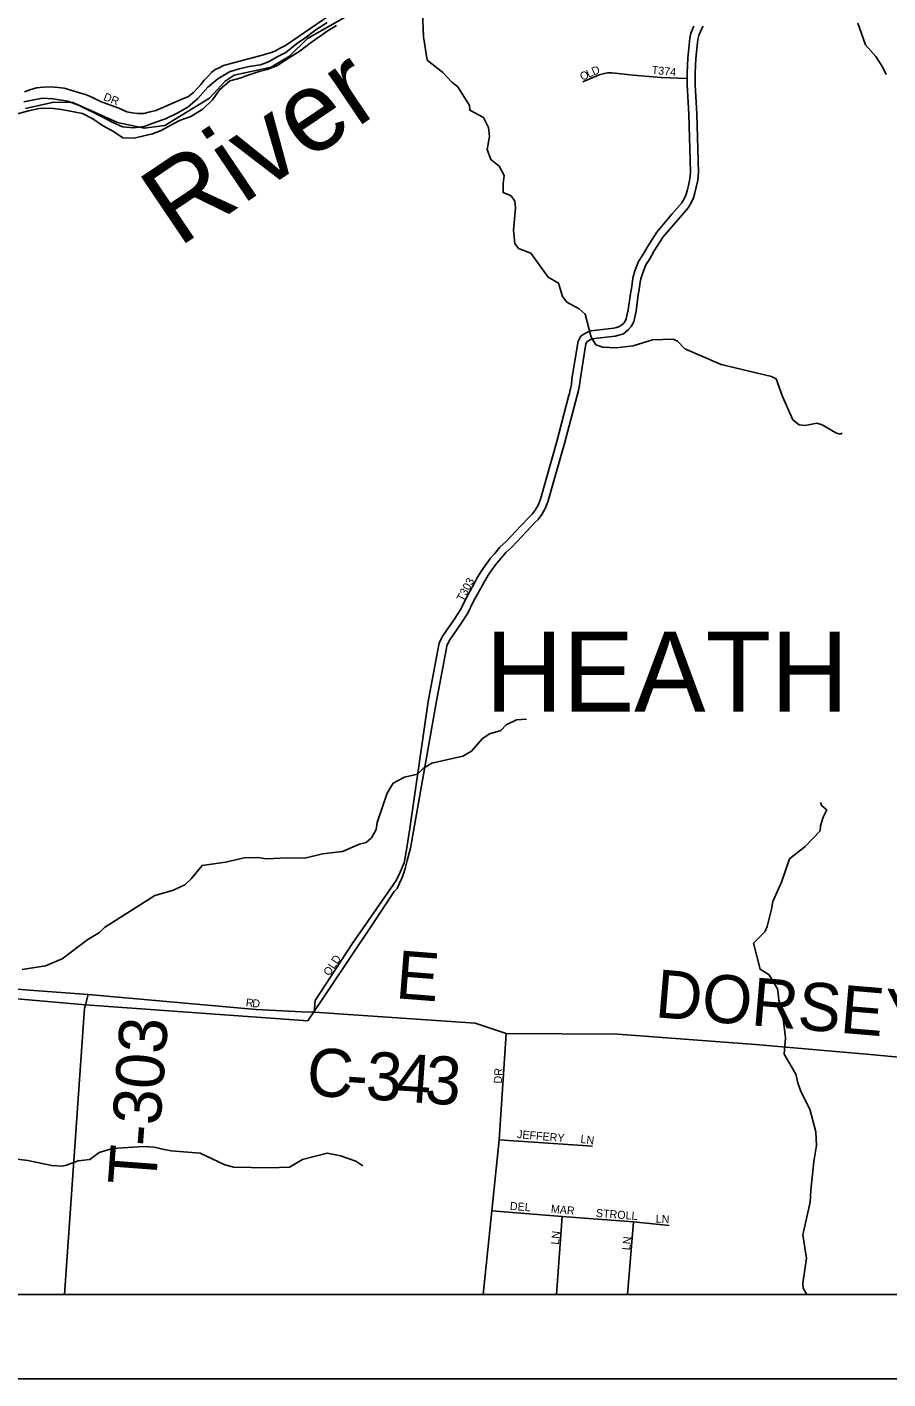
# Model space of a CAD drawing. Extents: x -3.4 to 42.1, y -9.5 to 22.
# Drawn here: x 6.548 to 7.565, y 14 to 15.6 of the extents above; entities that cross this region are included whole.
import ezdxf

# ---------------------------------------------------------------- set-up
doc = ezdxf.new("R2010")
doc.units = 0
for name, color, linetype in [('GM_X_City_Street_Text', 7, 'Continuous'), ('GM_X_Corporation', 7, 'Continuous'), ('GM_X_Corporation_Text', 7, 'Continuous'), ('GM_X_County_Road', 7, 'Continuous'), ('GM_X_County_Road_Text', 7, 'Continuous'), ('GM_X_Major_River', 7, 'Continuous'), ('GM_X_Major_River_Text', 7, 'Continuous'), ('GM_X_Minor_River', 7, 'Continuous'), ('GM_X_Township', 7, 'Continuous'), ('GM_X_Township_Road', 7, 'Continuous'), ('GM_X_Township_Road_Text', 7, 'Continuous'), ('GM_X_Township_Subdivision', 7, 'Continuous'), ('GM_X_Township_Subdivision_Text', 7, 'Continuous'), ('SC_Shading1', 7, 'Continuous'), ('SH_Data', 7, 'Continuous')]:
    doc.layers.add(name, color=color, linetype=linetype)

msp = doc.modelspace()

# ---------------------------------------------------------------- linework, layer by layer
at = {"layer": 'GM_X_Corporation'}
msp.add_lwpolyline([(6.315, 14.4689), (6.6166, 14.4425), (6.8795, 14.4236), (6.9555, 14.5372), (6.9816, 14.5766), (6.985, 14.5804), (6.9881, 14.5864), (6.9906, 14.5925), (6.9926, 14.5977), (6.9947, 14.6039), (6.9972, 14.6134), (7.0008, 14.6281), (7.0313, 14.7998), (7.0431, 14.8628), (7.0441, 14.8675), (7.0455, 14.8709), (7.0474, 14.8745), (7.0605, 14.8934), (7.0686, 14.9061), (7.0756, 14.9203), (7.084, 14.9356), (7.0885, 14.9437), (7.0929, 14.9509), (7.0972, 14.9573), (7.103, 14.9651), (7.1078, 14.9706), (7.1136, 14.9778), (7.1206, 14.9843), (7.1384, 15.003), (7.1477, 15.0128), (7.152, 15.0167), (7.1563, 15.0228), (7.1603, 15.0298), (7.1635, 15.0377), (7.1831, 15.1067), (7.1979, 15.1635), (7.1995, 15.1693), (7.2009, 15.1755), (7.2014, 15.1819), (7.2069, 15.2174), (7.2081, 15.2246), (7.2098, 15.2274), (7.2106, 15.228), (7.2134, 15.2296), (7.2163, 15.2307), (7.2222, 15.2313), (7.2428, 15.2339), (7.2471, 15.2348), (7.2527, 15.2366), (7.2589, 15.2416), (7.262, 15.2453), (7.2651, 15.2508), (7.2662, 15.2563), (7.2678, 15.2634), (7.2703, 15.2826), (7.2718, 15.2913), (7.2727, 15.2982), (7.2733, 15.3017), (7.2753, 15.3077), (7.2792, 15.318), (7.2838, 15.3253), (7.2891, 15.3347), (7.2998, 15.3513), (7.3173, 15.3719), (7.3291, 15.3858), (7.333, 15.3915), (7.3355, 15.3974), (7.3373, 15.4034), (7.3389, 15.4099), (7.3406, 15.4185), (7.3416, 15.4275), (7.3394, 15.4969), (7.3374, 15.5312), (7.3374, 15.5373), (7.3375, 15.5451), (7.3384, 15.5621), (7.3408, 15.5849), (7.3417, 15.5896), (7.3445, 15.5964), (7.3469, 15.6005)], dxfattribs=at)
at = {"layer": 'GM_X_County_Road'}
msp.add_lwpolyline([(6.8725, 14.4345), (6.887, 14.4338), (7.0773, 14.4209), (7.114, 14.4088), (7.2463, 14.408), (7.4087, 14.3958), (7.5444, 14.384), (7.654, 14.3737)], dxfattribs=at)
at = {"layer": 'GM_X_Major_River'}
for points in [[(6.9023, 15.6049), (6.889, 15.5962), (6.8761, 15.5864), (6.8662, 15.5795), (6.8537, 15.5693), (6.8434, 15.5641), (6.8332, 15.5584), (6.8237, 15.555), (6.8101, 15.5528), (6.7983, 15.5501), (6.7869, 15.5467), (6.7733, 15.5384), (6.7615, 15.5282), (6.7497, 15.515), (6.7375, 15.5048), (6.725, 15.4976), (6.7114, 15.4908), (6.6988, 15.4867), (6.686, 15.4818), (6.6734, 15.4803), (6.6606, 15.4814), (6.6481, 15.4871), (6.6356, 15.4936), (6.6091, 15.5065), (6.5958, 15.5119), (6.5909, 15.5126)], [(6.8009, 15.5395), (6.8066, 15.5418), (6.8222, 15.5471), (6.8316, 15.5493), (6.8438, 15.5542), (6.8533, 15.5603), (6.8704, 15.5712), (6.8825, 15.5803), (6.8928, 15.5878), (6.9038, 15.5954), (6.9136, 15.6014)], [(6.5363, 15.4968), (6.5492, 15.5002), (6.5621, 15.5032), (6.5753, 15.5036), (6.5882, 15.502), (6.6132, 15.4974), (6.6253, 15.491), (6.6367, 15.483), (6.6499, 15.4761), (6.6609, 15.4686), (6.6742, 15.4681), (6.6855, 15.4708), (6.6958, 15.473), (6.706, 15.4772), (6.7185, 15.484), (6.728, 15.4889), (6.7413, 15.4938), (6.7554, 15.5025), (6.7668, 15.5134), (6.7751, 15.5252), (6.7873, 15.5357), (6.8009, 15.5395)], [(6.5909, 15.5126), (6.578, 15.5145), (6.5659, 15.5153), (6.5538, 15.5131), (6.5439, 15.5112)]]:
    msp.add_lwpolyline(points, dxfattribs=at)
at = {"layer": 'GM_X_Minor_River'}
for points in [[(7.014, 15.6465), (7.0163, 15.5878), (7.0205, 15.5605), (7.0391, 15.5457), (7.0497, 15.5344), (7.0569, 15.5287), (7.0706, 15.5067), (7.071, 15.5011), (7.0873, 15.4924), (7.0933, 15.4806), (7.0945, 15.47), (7.0918, 15.4548), (7.096, 15.4427), (7.1059, 15.4348), (7.1116, 15.4238), (7.1105, 15.4143), (7.1105, 15.4037), (7.1199, 15.3999), (7.1245, 15.3935), (7.1253, 15.3855), (7.1226, 15.359), (7.1245, 15.3434), (7.1287, 15.3374), (7.1431, 15.3321), (7.1636, 15.3037), (7.1758, 15.2965), (7.1807, 15.2806), (7.186, 15.2741), (7.2004, 15.2662), (7.2076, 15.2597), (7.2145, 15.2325), (7.2202, 15.2237), (7.2285, 15.2207), (7.244, 15.22), (7.2641, 15.2223), (7.2872, 15.2295), (7.3115, 15.2303), (7.3168, 15.228), (7.3255, 15.2189), (7.3684, 15.2004), (7.4279, 15.1861), (7.4332, 15.1834), (7.4408, 15.1622), (7.453, 15.1349), (7.4605, 15.1289), (7.4677, 15.1281), (7.4814, 15.1308), (7.4878, 15.1289), (7.5038, 15.1195), (7.5087, 15.118), (7.5113, 15.1191)], [(7.5298, 15.604), (7.5389, 15.5786), (7.5511, 15.5646), (7.5594, 15.5517), (7.5632, 15.5434)], [(6.5417, 14.4845), (6.5694, 14.4887), (6.5891, 14.497), (6.6194, 14.5198), (6.6334, 14.5282), (6.6391, 14.5342), (6.6986, 14.5722), (6.7194, 14.5779), (6.7342, 14.5848), (6.7417, 14.5916), (6.7546, 14.6076), (6.7823, 14.6114), (6.8043, 14.6167), (6.8205, 14.6171), (6.8308, 14.6152), (6.855, 14.6164), (6.8759, 14.616), (6.8971, 14.6214), (6.9206, 14.6241), (6.9407, 14.6328), (6.9486, 14.6347), (6.9547, 14.6404), (6.9604, 14.6499), (6.9615, 14.6582), (6.9732, 14.6931), (6.9804, 14.7049), (6.9937, 14.7121), (7.0092, 14.7155), (7.016, 14.7224), (7.0262, 14.7284), (7.063, 14.7368), (7.0732, 14.7429), (7.0857, 14.7573), (7.0944, 14.7634), (7.1077, 14.7672), (7.1141, 14.774), (7.1262, 14.7797), (7.138, 14.7805)], [(7.4697, 14.1), (7.4653, 14.1073), (7.4649, 14.1134), (7.4691, 14.1429), (7.4649, 14.1706), (7.4736, 14.2093), (7.4743, 14.2233), (7.4777, 14.2574), (7.4811, 14.2764), (7.4803, 14.2923), (7.4731, 14.3192), (7.4624, 14.34), (7.459, 14.3503), (7.4564, 14.3605), (7.4427, 14.3844), (7.4442, 14.4037), (7.4404, 14.4363), (7.4366, 14.448), (7.4358, 14.4556), (7.4347, 14.4617), (7.4252, 14.478), (7.4142, 14.4848), (7.4066, 14.5155), (7.4198, 14.5291), (7.4228, 14.5352), (7.4278, 14.5557), (7.4293, 14.5648), (7.4398, 14.5879), (7.4489, 14.6152), (7.4675, 14.63), (7.4853, 14.6486), (7.4856, 14.6543), (7.4887, 14.6646), (7.4932, 14.6733), (7.4875, 14.6782), (7.4856, 14.682)], [(6.5014, 14.2642), (6.5484, 14.2585), (6.5768, 14.2525), (6.589, 14.2518), (6.5943, 14.2529), (6.6079, 14.2579), (6.6219, 14.2598), (6.6329, 14.2681), (6.6488, 14.2727), (6.6852, 14.275), (6.6977, 14.2743), (6.7098, 14.2716), (6.7178, 14.2701), (6.7523, 14.2671), (6.7815, 14.2532), (6.7921, 14.2505), (6.8334, 14.2498), (6.8577, 14.2506), (6.8732, 14.2597), (6.9024, 14.2673), (6.9183, 14.2639), (6.9365, 14.2575), (6.9445, 14.2522)]]:
    msp.add_lwpolyline(points, dxfattribs=at)
at = {"layer": 'GM_X_Township'}
msp.add_line((4.7632, 14.1), (8.6435, 14.1), dxfattribs=at)
for points in [[(6.9611, 15.6329), (6.8793, 15.5861), (6.8577, 15.5651), (6.8363, 15.552), (6.7925, 15.5425), (6.7817, 15.5354), (6.7633, 15.5154), (6.7105, 15.4829), (6.6861, 15.4797), (6.6546, 15.4865), (6.6019, 15.5101), (6.5791, 15.5108), (6.5459, 15.5031)], [(6.5459, 15.5031), (6.5791, 15.5108), (6.6019, 15.5101), (6.6546, 15.4865), (6.6861, 15.4797), (6.7105, 15.4829), (6.7633, 15.5154), (6.7817, 15.5354), (6.7925, 15.5425), (6.8363, 15.552), (6.8577, 15.5651), (6.8793, 15.5861), (6.9611, 15.6329)]]:
    msp.add_lwpolyline(points, dxfattribs=at)
at = {"layer": 'GM_X_Township_Road'}
msp.add_lwpolyline([(6.6197, 14.4548), (6.6166, 14.4425), (6.6157, 14.4388), (6.5919, 14.1)], dxfattribs=at)
at = {"layer": 'GM_X_Township_Subdivision'}
for points in [[(7.0869, 14.1), (7.097, 14.1991), (7.1058, 14.2829), (7.114, 14.4088)], [(7.1058, 14.2829), (7.2162, 14.2756)], [(7.097, 14.1991), (7.1804, 14.1923), (7.2647, 14.1858), (7.3068, 14.1815)], [(7.1735, 14.1), (7.1804, 14.1923)], [(7.2575, 14.1), (7.2647, 14.1858)]]:
    msp.add_lwpolyline(points, dxfattribs=at)
at = {"layer": 'SC_Shading1'}
for points in [[(6.5444, 15.5228), (6.5508, 15.5254), (6.5588, 15.5276), (6.5671, 15.5283), (6.5758, 15.5287), (6.5842, 15.5278), (6.5914, 15.527), (6.5993, 15.5247), (6.6084, 15.522), (6.6178, 15.5192), (6.6258, 15.5158), (6.6344, 15.5115), (6.6431, 15.5081), (6.656, 15.5034), (6.6654, 15.4992), (6.6719, 15.498), (6.6787, 15.4972), (6.6855, 15.4971), (6.6931, 15.4993), (6.6999, 15.5008), (6.7326, 15.515), (6.7375, 15.5168), (6.741, 15.5195), (6.7444, 15.5221), (6.7494, 15.5274), (6.7532, 15.5315), (6.757, 15.5368), (6.7616, 15.5413), (6.7658, 15.5458), (6.77, 15.5492), (6.7746, 15.5514), (6.7799, 15.554), (6.827, 15.5666), (6.8323, 15.5684), (6.8376, 15.5699), (6.8414, 15.5714), (6.846, 15.574), (6.8532, 15.5777), (6.9267, 15.628)], [(7.1899, 15.1702), (7.1903, 15.1716), (7.1915, 15.1769), (7.1919, 15.183), (7.1975, 15.2189), (7.1991, 15.228), (7.2025, 15.2337), (7.2052, 15.2359), (7.2094, 15.2382), (7.214, 15.24), (7.2212, 15.2407), (7.2413, 15.2432), (7.2447, 15.244), (7.2481, 15.2451), (7.2523, 15.2485), (7.2542, 15.2507), (7.2561, 15.2541), (7.2569, 15.2583), (7.2585, 15.2651), (7.2609, 15.284), (7.2625, 15.2927), (7.2633, 15.2995), (7.2641, 15.3041), (7.2664, 15.3109), (7.2707, 15.3222), (7.2756, 15.3301), (7.281, 15.3396), (7.2921, 15.3569), (7.3101, 15.378), (7.3216, 15.3916), (7.3246, 15.3961), (7.3266, 15.4006), (7.3281, 15.4059), (7.3297, 15.412), (7.3313, 15.4199), (7.3321, 15.4279), (7.3299, 15.4965), (7.3279, 15.531), (7.328, 15.5374), (7.328, 15.5386), (7.328, 15.5454), (7.3289, 15.5628), (7.3314, 15.5863), (7.3326, 15.5923), (7.336, 15.6006)], [(7.328, 15.5386), (7.2973, 15.5399), (7.2644, 15.5424), (7.2428, 15.5449), (7.239, 15.5453), (7.2337, 15.5453), (7.2303, 15.5446), (7.2242, 15.5431), (7.2048, 15.5345)], [(6.887, 14.4338), (6.8882, 14.4479), (6.932, 14.515), (6.9734, 14.5744), (6.9841, 14.5898), (6.9889, 14.5996), (6.9936, 14.6105), (6.9961, 14.626), (7.0001, 14.6511), (7.022, 14.8015), (7.0338, 14.8647), (7.035, 14.8704), (7.0369, 14.8749), (7.0392, 14.8794), (7.0526, 14.8986), (7.0603, 14.9107), (7.0672, 14.9247), (7.0757, 14.9402), (7.0803, 14.9485), (7.0849, 14.956), (7.0895, 14.9628), (7.0956, 14.9711), (7.1006, 14.9767), (7.1067, 14.9843), (7.1139, 14.991), (7.1315, 15.0095), (7.1411, 15.0196), (7.1449, 15.023), (7.1483, 15.0279), (7.1518, 15.034), (7.1545, 15.0408), (7.1739, 15.1092), (7.1878, 15.1623), (7.1888, 15.1659), (7.1899, 15.1702)], [(5.8481, 14.5001), (5.8495, 14.5001), (5.874, 14.5016), (5.8888, 14.5038), (5.9095, 14.506), (5.9292, 14.5069), (5.949, 14.5062), (5.9789, 14.5042), (6.0641, 14.4986), (6.1834, 14.4896), (6.2701, 14.4828), (6.5504, 14.46), (6.6197, 14.4548), (6.8186, 14.4373), (6.8725, 14.4345)]]:
    msp.add_lwpolyline(points, dxfattribs=at)
at = {"layer": 'SH_Data'}
for p, q in [((2.1, 14.1), (8.9, 14.1)), ((2, 14), (9, 14))]:
    msp.add_line(p, q, dxfattribs=at)

# ---------------------------------------------------------------- texts
at = {"layer": 'GM_X_City_Street_Text'}
for s, rotation, p in [('L', 25.2233, (7.2115, 15.5393)), ('D', 22.946, (7.2175, 15.5421)), ('T374', 354.0969, (7.2858, 15.5443)), ('O', 25.1965, (7.204, 15.5358)), ('DR', 338.7472, (6.6371, 15.5133)), ('T303', 61.6967, (7.0632, 14.9192)), ('OLD', 56.3036, (6.905, 14.476)), ('R', 353.1611, (6.8058, 14.4409)), ('D', 355.0984, (6.8136, 14.44))]:
    msp.add_text(s, height=0.00947, rotation=rotation, dxfattribs=at).set_placement(p)
at = {"layer": 'GM_X_Corporation_Text'}
msp.add_text('HEATH', height=0.0947, rotation=0, dxfattribs=at).set_placement((7.0895, 14.7895))
at = {"layer": 'GM_X_County_Road_Text'}
for s, height, rotation, p in [('E', 0.0568, 355.5135, (6.9823, 14.4506)), ('DORSEY', 0.05682, 355.1938, (7.2891, 14.4281)), ('C', 0.0568, 356.5907, (6.8772, 14.3355)), ('3', 0.0568, 356.1357, (6.947, 14.3312)), ('4', 0.0568, 356.115, (6.9819, 14.3288)), ('3', 0.0568, 356.1108, (7.0168, 14.3264)), ('-', 0.0568, 356.1724, (6.9237, 14.3327))]:
    msp.add_text(s, height=height, rotation=rotation, dxfattribs=at).set_placement(p)
at = {"layer": 'GM_X_Major_River_Text'}
msp.add_text('River', height=0.0947, rotation=33.9992, dxfattribs=at).set_placement((6.7267, 15.338))
at = {"layer": 'GM_X_Township_Road_Text'}
msp.add_text('T-303', height=0.05682, rotation=85.7742, dxfattribs=at).set_placement((6.6998, 14.2277))
at = {"layer": 'GM_X_Township_Subdivision_Text'}
for s, rotation, p in [('DR', 86.9775, (7.1088, 14.3493)), ('JEFFERY', 354.9858, (7.1266, 14.2851)), ('LN', 353.6638, (7.2016, 14.2793)), ('DEL', 355.766, (7.1182, 14.2001)), ('MAR', 354.6406, (7.1666, 14.1968)), ('STROLL', 355.5997, (7.2199, 14.1918)), ('LN', 356.9769, (7.2907, 14.1851)), ('LN', 83.9946, (7.1763, 14.1585)), ('LN', 83.9946, (7.2605, 14.1519))]:
    msp.add_text(s, height=0.00947, rotation=rotation, dxfattribs=at).set_placement(p)

doc.saveas('drawing.dxf')
